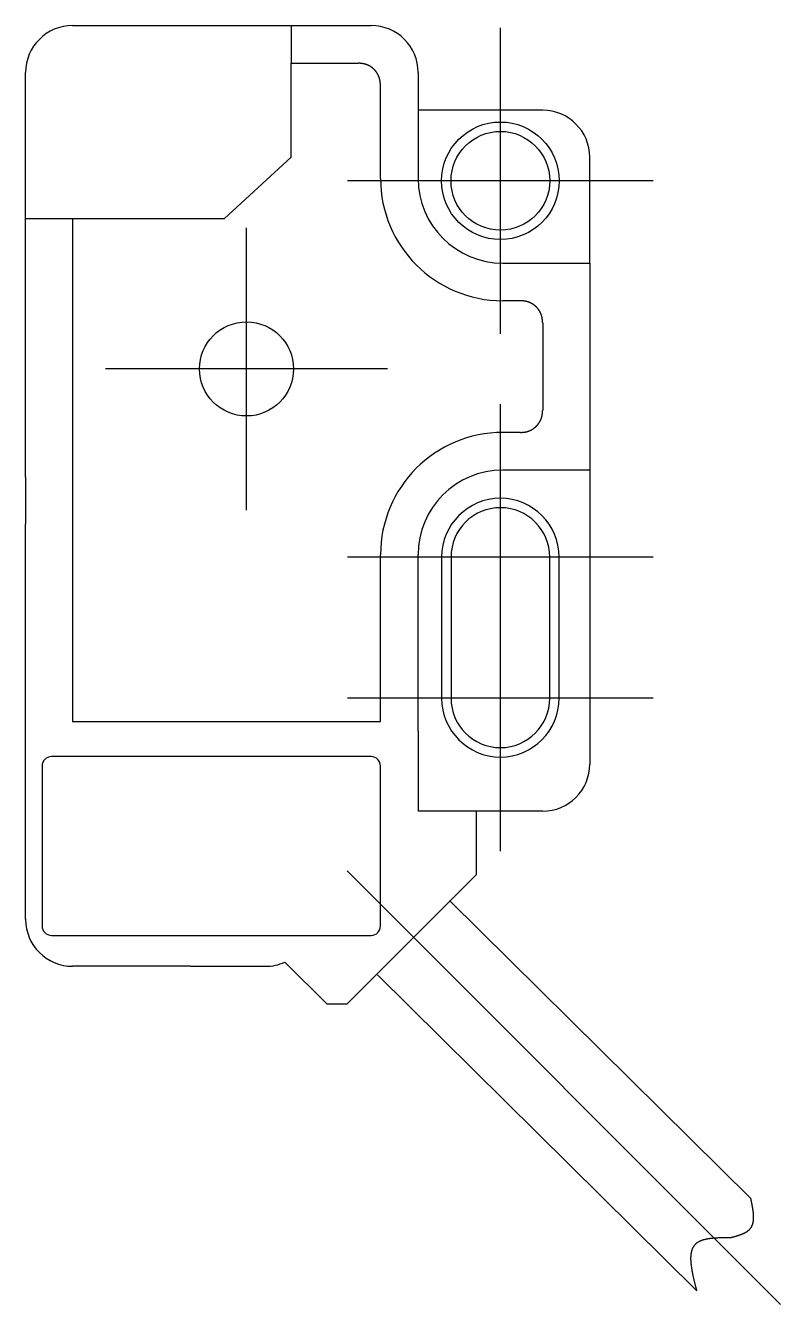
# Model space of a CAD drawing. Extents: x -60 to 109, y -90 to 2.
# Drawn here: x 92.93 to 108.99, y -27.19 to 0 of the extents above; entities that cross this region are included whole.
import ezdxf

# ---------------------------------------------------------------- set-up
doc = ezdxf.new("R2010")
doc.units = 0
doc.linetypes.add('CENTER', pattern=[50.8, 31.75, -6.35, 6.35, -6.35])
doc.layers.get('0').update_dxf_attribs({"linetype": 'CONTINUOUS'})
doc.layers.add('CENTER', color=1, linetype='CONTINUOUS')

msp = doc.modelspace()

# ---------------------------------------------------------------- linework, layer by layer
at = {"color": 7, "linetype": 'CONTINUOUS'}
for p, q in [((93.934, 0), (98.584, 0)), ((98.584, 0), (100.284, 0)), ((98.584, 0), (98.584, -0.2)), ((98.584, -0.2), (98.584, -0.8)), ((98.584, -0.8), (100.015, -0.8)), ((98.584, -2.799), (98.584, -0.8)), ((92.934, -4.1), (92.934, -1)), ((101.284, -1), (101.284, -1.5)), ((100.484, -3.25), (100.484, -1.268)), ((101.284, -1.5), (101.284, -3.25)), ((103.934, -1.8), (101.284, -1.8)), ((97.163, -4.1), (98.584, -2.799)), ((104.934, -5.05), (104.934, -2.8)), ((92.934, -9.598), (92.934, -4.1)), ((92.934, -4.1), (93.134, -4.1)), ((93.134, -4.1), (93.934, -4.1)), ((93.934, -4.1), (97.163, -4.1)), ((93.934, -4.1), (93.934, -14.798)), ((103.084, -5.05), (104.934, -5.05)), ((104.934, -5.05), (104.934, -9.45)), ((103.465, -5.85), (103.084, -5.85)), ((103.934, -6.318), (103.934, -8.182)), ((103.465, -8.65), (103.084, -8.65)), ((104.934, -9.45), (103.084, -9.45)), ((104.934, -9.45), (104.934, -15.702)), ((92.934, -9.598), (92.934, -10.598)), ((92.934, -19), (92.934, -10.598)), ((100.484, -14.798), (100.484, -11.25)), ((101.284, -11.348), (101.284, -11.25)), ((101.284, -14.998), (101.284, -11.348)), ((101.784, -11.3), (101.784, -14.3)), ((101.984, -11.3), (101.984, -14.3)), ((104.084, -14.3), (104.084, -11.3)), ((104.284, -14.3), (104.284, -11.3)), ((93.934, -14.798), (100.484, -14.798)), ((101.284, -14.998), (101.284, -16.702)), ((93.284, -15.742), (93.284, -19.142)), ((100.284, -15.542), (93.484, -15.542)), ((100.484, -19.142), (100.484, -15.742)), ((102.527, -16.702), (101.284, -16.702)), ((103.934, -16.702), (102.527, -16.702)), ((102.527, -18.049), (102.527, -16.702)), ((99.776, -20.8), (102.527, -18.049)), ((99.84, -20.736), (102.527, -18.049)), ((101.95, -18.603), (108.363, -24.937)), ((93.484, -19.342), (100.284, -19.342)), ((96.434, -20), (93.934, -20)), ((96.434, -20), (98.041, -20)), ((98.451, -19.912), (99.339, -20.8)), ((100.418, -20.182), (107.214, -26.9)), ((99.339, -20.8), (99.776, -20.8))]:
    msp.add_line(p, q, dxfattribs=at)
at = {"color": 7}
for points in [[(100.484, -1.268, 0), (100.483, -1.266, 0), (100.483, -1.263, 0), (100.483, -1.26, 0), (100.483, -1.258, 0), (100.483, -1.255, 0), (100.482, -1.253, 0), (100.482, -1.25, 0), (100.482, -1.248, 0), (100.482, -1.245, 0), (100.482, -1.242, 0), (100.482, -1.24, 0), (100.481, -1.237, 0), (100.481, -1.235, 0), (100.481, -1.232, 0), (100.481, -1.23, 0), (100.48, -1.227, 0), (100.48, -1.224, 0), (100.48, -1.222, 0), (100.48, -1.219, 0), (100.48, -1.217, 0), (100.479, -1.214, 0), (100.479, -1.212, 0), (100.479, -1.209, 0), (100.478, -1.206, 0), (100.478, -1.204, 0), (100.478, -1.201, 0), (100.478, -1.199, 0), (100.477, -1.196, 0), (100.477, -1.194, 0), (100.477, -1.191, 0), (100.476, -1.189, 0), (100.476, -1.186, 0), (100.476, -1.184, 0), (100.475, -1.181, 0), (100.475, -1.178, 0), (100.474, -1.176, 0), (100.474, -1.173, 0), (100.474, -1.171, 0), (100.473, -1.168, 0), (100.473, -1.166, 0), (100.472, -1.163, 0), (100.472, -1.161, 0), (100.471, -1.158, 0), (100.471, -1.156, 0), (100.47, -1.153, 0), (100.47, -1.151, 0), (100.469, -1.148, 0), (100.469, -1.146, 0), (100.468, -1.143, 0), (100.467, -1.141, 0), (100.467, -1.138, 0), (100.466, -1.136, 0), (100.466, -1.133, 0), (100.465, -1.131, 0), (100.464, -1.128, 0), (100.463, -1.126, 0), (100.463, -1.123, 0), (100.462, -1.121, 0), (100.461, -1.119, 0), (100.461, -1.116, 0), (100.46, -1.114, 0), (100.459, -1.111, 0), (100.458, -1.109, 0), (100.457, -1.106, 0), (100.456, -1.104, 0), (100.456, -1.101, 0), (100.455, -1.099, 0), (100.454, -1.097, 0), (100.453, -1.094, 0), (100.452, -1.092, 0), (100.451, -1.089, 0), (100.45, -1.087, 0), (100.449, -1.085, 0), (100.448, -1.082, 0), (100.447, -1.08, 0), (100.446, -1.077, 0), (100.445, -1.075, 0), (100.444, -1.073, 0), (100.443, -1.07, 0), (100.442, -1.068, 0), (100.441, -1.066, 0), (100.44, -1.063, 0), (100.439, -1.061, 0), (100.438, -1.059, 0), (100.437, -1.056, 0), (100.435, -1.054, 0), (100.434, -1.052, 0), (100.433, -1.049, 0), (100.432, -1.047, 0), (100.431, -1.045, 0), (100.43, -1.042, 0), (100.428, -1.04, 0), (100.427, -1.038, 0), (100.426, -1.036, 0), (100.425, -1.033, 0), (100.423, -1.031, 0), (100.422, -1.029, 0), (100.421, -1.027, 0), (100.419, -1.024, 0), (100.418, -1.022, 0), (100.417, -1.02, 0), (100.415, -1.018, 0), (100.414, -1.016, 0), (100.413, -1.013, 0), (100.411, -1.011, 0), (100.41, -1.009, 0), (100.409, -1.007, 0), (100.407, -1.005, 0), (100.406, -1.003, 0), (100.404, -1, 0), (100.403, -0.998, 0), (100.401, -0.996, 0), (100.4, -0.994, 0), (100.399, -0.992, 0), (100.397, -0.99, 0), (100.396, -0.988, 0), (100.394, -0.986, 0), (100.392, -0.984, 0), (100.391, -0.981, 0), (100.389, -0.979, 0), (100.388, -0.977, 0), (100.386, -0.975, 0), (100.385, -0.973, 0), (100.383, -0.971, 0), (100.381, -0.969, 0), (100.38, -0.967, 0), (100.378, -0.965, 0), (100.377, -0.963, 0), (100.375, -0.961, 0), (100.373, -0.959, 0), (100.372, -0.957, 0), (100.37, -0.955, 0), (100.368, -0.953, 0), (100.367, -0.952, 0), (100.365, -0.95, 0), (100.363, -0.948, 0), (100.361, -0.946, 0), (100.36, -0.944, 0), (100.358, -0.942, 0), (100.356, -0.94, 0), (100.354, -0.938, 0), (100.352, -0.937, 0), (100.351, -0.935, 0), (100.349, -0.933, 0), (100.347, -0.931, 0), (100.345, -0.929, 0), (100.343, -0.928, 0), (100.341, -0.926, 0), (100.34, -0.924, 0), (100.338, -0.922, 0), (100.336, -0.92, 0), (100.334, -0.919, 0), (100.332, -0.917, 0), (100.33, -0.915, 0), (100.328, -0.914, 0), (100.326, -0.912, 0), (100.324, -0.91, 0), (100.322, -0.909, 0), (100.32, -0.907, 0), (100.318, -0.905, 0), (100.316, -0.904, 0), (100.314, -0.902, 0), (100.312, -0.9, 0), (100.31, -0.899, 0), (100.308, -0.897, 0), (100.306, -0.896, 0), (100.304, -0.894, 0), (100.302, -0.893, 0), (100.3, -0.891, 0), (100.298, -0.89, 0), (100.296, -0.888, 0), (100.294, -0.887, 0), (100.292, -0.885, 0), (100.29, -0.884, 0), (100.287, -0.882, 0), (100.285, -0.881, 0), (100.283, -0.879, 0), (100.281, -0.878, 0), (100.279, -0.876, 0), (100.277, -0.875, 0), (100.275, -0.874, 0), (100.272, -0.872, 0), (100.27, -0.871, 0), (100.268, -0.869, 0), (100.266, -0.868, 0), (100.264, -0.867, 0), (100.261, -0.865, 0), (100.259, -0.864, 0), (100.257, -0.863, 0), (100.255, -0.861, 0), (100.252, -0.86, 0), (100.25, -0.859, 0), (100.248, -0.858, 0), (100.246, -0.856, 0), (100.243, -0.855, 0), (100.241, -0.854, 0), (100.239, -0.853, 0), (100.237, -0.852, 0), (100.234, -0.85, 0), (100.232, -0.849, 0), (100.23, -0.848, 0), (100.227, -0.847, 0), (100.225, -0.846, 0), (100.223, -0.845, 0), (100.22, -0.844, 0), (100.218, -0.843, 0), (100.216, -0.841, 0), (100.213, -0.84, 0), (100.211, -0.839, 0), (100.209, -0.838, 0), (100.206, -0.837, 0), (100.204, -0.836, 0), (100.201, -0.835, 0), (100.199, -0.834, 0), (100.197, -0.833, 0), (100.194, -0.832, 0), (100.192, -0.832, 0), (100.189, -0.831, 0), (100.187, -0.83, 0), (100.185, -0.829, 0), (100.182, -0.828, 0), (100.18, -0.827, 0), (100.177, -0.826, 0), (100.175, -0.825, 0), (100.172, -0.825, 0), (100.17, -0.824, 0), (100.168, -0.823, 0), (100.165, -0.822, 0), (100.163, -0.822, 0), (100.16, -0.821, 0), (100.158, -0.82, 0), (100.155, -0.819, 0), (100.153, -0.819, 0), (100.15, -0.818, 0), (100.148, -0.817, 0), (100.145, -0.817, 0), (100.143, -0.816, 0), (100.14, -0.816, 0), (100.138, -0.815, 0), (100.135, -0.814, 0), (100.133, -0.814, 0), (100.13, -0.813, 0), (100.128, -0.813, 0), (100.125, -0.812, 0), (100.123, -0.812, 0), (100.12, -0.811, 0), (100.118, -0.811, 0), (100.115, -0.81, 0), (100.113, -0.81, 0), (100.11, -0.81, 0), (100.108, -0.809, 0), (100.105, -0.809, 0), (100.103, -0.808, 0), (100.1, -0.808, 0), (100.097, -0.808, 0), (100.095, -0.807, 0), (100.092, -0.807, 0), (100.09, -0.807, 0), (100.087, -0.806, 0), (100.085, -0.806, 0), (100.082, -0.806, 0), (100.08, -0.805, 0), (100.077, -0.805, 0), (100.075, -0.805, 0), (100.072, -0.805, 0), (100.069, -0.804, 0), (100.067, -0.804, 0), (100.064, -0.804, 0), (100.062, -0.804, 0), (100.059, -0.803, 0), (100.057, -0.803, 0), (100.054, -0.803, 0), (100.051, -0.803, 0), (100.049, -0.802, 0), (100.046, -0.802, 0), (100.044, -0.802, 0), (100.041, -0.802, 0), (100.039, -0.802, 0), (100.036, -0.801, 0), (100.033, -0.801, 0), (100.031, -0.801, 0), (100.028, -0.801, 0), (100.026, -0.801, 0), (100.023, -0.801, 0), (100.021, -0.8, 0), (100.018, -0.8, 0), (100.015, -0.8, 0)], [(103.934, -6.318, 0), (103.933, -6.316, 0), (103.933, -6.313, 0), (103.933, -6.31, 0), (103.933, -6.308, 0), (103.933, -6.305, 0), (103.932, -6.303, 0), (103.932, -6.3, 0), (103.932, -6.298, 0), (103.932, -6.295, 0), (103.932, -6.292, 0), (103.932, -6.29, 0), (103.931, -6.287, 0), (103.931, -6.285, 0), (103.931, -6.282, 0), (103.931, -6.28, 0), (103.93, -6.277, 0), (103.93, -6.274, 0), (103.93, -6.272, 0), (103.93, -6.269, 0), (103.93, -6.267, 0), (103.929, -6.264, 0), (103.929, -6.262, 0), (103.929, -6.259, 0), (103.928, -6.256, 0), (103.928, -6.254, 0), (103.928, -6.251, 0), (103.928, -6.249, 0), (103.927, -6.246, 0), (103.927, -6.244, 0), (103.927, -6.241, 0), (103.926, -6.239, 0), (103.926, -6.236, 0), (103.926, -6.234, 0), (103.925, -6.231, 0), (103.925, -6.228, 0), (103.924, -6.226, 0), (103.924, -6.223, 0), (103.924, -6.221, 0), (103.923, -6.218, 0), (103.923, -6.216, 0), (103.922, -6.213, 0), (103.922, -6.211, 0), (103.921, -6.208, 0), (103.921, -6.206, 0), (103.92, -6.203, 0), (103.92, -6.201, 0), (103.919, -6.198, 0), (103.919, -6.196, 0), (103.918, -6.193, 0), (103.917, -6.191, 0), (103.917, -6.188, 0), (103.916, -6.186, 0), (103.916, -6.183, 0), (103.915, -6.181, 0), (103.914, -6.178, 0), (103.913, -6.176, 0), (103.913, -6.173, 0), (103.912, -6.171, 0), (103.911, -6.168, 0), (103.911, -6.166, 0), (103.91, -6.164, 0), (103.909, -6.161, 0), (103.908, -6.159, 0), (103.907, -6.156, 0), (103.906, -6.154, 0), (103.906, -6.151, 0), (103.905, -6.149, 0), (103.904, -6.147, 0), (103.903, -6.144, 0), (103.902, -6.142, 0), (103.901, -6.139, 0), (103.9, -6.137, 0), (103.899, -6.135, 0), (103.898, -6.132, 0), (103.897, -6.13, 0), (103.896, -6.127, 0), (103.895, -6.125, 0), (103.894, -6.123, 0), (103.893, -6.12, 0), (103.892, -6.118, 0), (103.891, -6.116, 0), (103.89, -6.113, 0), (103.889, -6.111, 0), (103.888, -6.109, 0), (103.887, -6.106, 0), (103.885, -6.104, 0), (103.884, -6.102, 0), (103.883, -6.099, 0), (103.882, -6.097, 0), (103.881, -6.095, 0), (103.88, -6.092, 0), (103.878, -6.09, 0), (103.877, -6.088, 0), (103.876, -6.086, 0), (103.875, -6.083, 0), (103.873, -6.081, 0), (103.872, -6.079, 0), (103.871, -6.077, 0), (103.869, -6.074, 0), (103.868, -6.072, 0), (103.867, -6.07, 0), (103.865, -6.068, 0), (103.864, -6.066, 0), (103.863, -6.063, 0), (103.861, -6.061, 0), (103.86, -6.059, 0), (103.859, -6.057, 0), (103.857, -6.055, 0), (103.856, -6.053, 0), (103.854, -6.05, 0), (103.853, -6.048, 0), (103.851, -6.046, 0), (103.85, -6.044, 0), (103.849, -6.042, 0), (103.847, -6.04, 0), (103.846, -6.038, 0), (103.844, -6.036, 0), (103.842, -6.034, 0), (103.841, -6.031, 0), (103.839, -6.029, 0), (103.838, -6.027, 0), (103.836, -6.025, 0), (103.835, -6.023, 0), (103.833, -6.021, 0), (103.831, -6.019, 0), (103.83, -6.017, 0), (103.828, -6.015, 0), (103.827, -6.013, 0), (103.825, -6.011, 0), (103.823, -6.009, 0), (103.822, -6.007, 0), (103.82, -6.005, 0), (103.818, -6.003, 0), (103.817, -6.002, 0), (103.815, -6, 0), (103.813, -5.998, 0), (103.811, -5.996, 0), (103.81, -5.994, 0), (103.808, -5.992, 0), (103.806, -5.99, 0), (103.804, -5.988, 0), (103.802, -5.987, 0), (103.801, -5.985, 0), (103.799, -5.983, 0), (103.797, -5.981, 0), (103.795, -5.979, 0), (103.793, -5.978, 0), (103.791, -5.976, 0), (103.79, -5.974, 0), (103.788, -5.972, 0), (103.786, -5.97, 0), (103.784, -5.969, 0), (103.782, -5.967, 0), (103.78, -5.965, 0), (103.778, -5.964, 0), (103.776, -5.962, 0), (103.774, -5.96, 0), (103.772, -5.959, 0), (103.77, -5.957, 0), (103.768, -5.955, 0), (103.766, -5.954, 0), (103.764, -5.952, 0), (103.762, -5.95, 0), (103.76, -5.949, 0), (103.758, -5.947, 0), (103.756, -5.946, 0), (103.754, -5.944, 0), (103.752, -5.943, 0), (103.75, -5.941, 0), (103.748, -5.94, 0), (103.746, -5.938, 0), (103.744, -5.937, 0), (103.742, -5.935, 0), (103.74, -5.934, 0), (103.737, -5.932, 0), (103.735, -5.931, 0), (103.733, -5.929, 0), (103.731, -5.928, 0), (103.729, -5.926, 0), (103.727, -5.925, 0), (103.725, -5.924, 0), (103.722, -5.922, 0), (103.72, -5.921, 0), (103.718, -5.919, 0), (103.716, -5.918, 0), (103.714, -5.917, 0), (103.711, -5.915, 0), (103.709, -5.914, 0), (103.707, -5.913, 0), (103.705, -5.911, 0), (103.702, -5.91, 0), (103.7, -5.909, 0), (103.698, -5.908, 0), (103.696, -5.906, 0), (103.693, -5.905, 0), (103.691, -5.904, 0), (103.689, -5.903, 0), (103.687, -5.902, 0), (103.684, -5.9, 0), (103.682, -5.899, 0), (103.68, -5.898, 0), (103.677, -5.897, 0), (103.675, -5.896, 0), (103.673, -5.895, 0), (103.67, -5.894, 0), (103.668, -5.893, 0), (103.666, -5.891, 0), (103.663, -5.89, 0), (103.661, -5.889, 0), (103.659, -5.888, 0), (103.656, -5.887, 0), (103.654, -5.886, 0), (103.651, -5.885, 0), (103.649, -5.884, 0), (103.647, -5.883, 0), (103.644, -5.882, 0), (103.642, -5.882, 0), (103.639, -5.881, 0), (103.637, -5.88, 0), (103.635, -5.879, 0), (103.632, -5.878, 0), (103.63, -5.877, 0), (103.627, -5.876, 0), (103.625, -5.875, 0), (103.622, -5.875, 0), (103.62, -5.874, 0), (103.618, -5.873, 0), (103.615, -5.872, 0), (103.613, -5.872, 0), (103.61, -5.871, 0), (103.608, -5.87, 0), (103.605, -5.869, 0), (103.603, -5.869, 0), (103.6, -5.868, 0), (103.598, -5.867, 0), (103.595, -5.867, 0), (103.593, -5.866, 0), (103.59, -5.866, 0), (103.588, -5.865, 0), (103.585, -5.864, 0), (103.583, -5.864, 0), (103.58, -5.863, 0), (103.578, -5.863, 0), (103.575, -5.862, 0), (103.573, -5.862, 0), (103.57, -5.861, 0), (103.568, -5.861, 0), (103.565, -5.86, 0), (103.563, -5.86, 0), (103.56, -5.86, 0), (103.558, -5.859, 0), (103.555, -5.859, 0), (103.553, -5.858, 0), (103.55, -5.858, 0), (103.547, -5.858, 0), (103.545, -5.857, 0), (103.542, -5.857, 0), (103.54, -5.857, 0), (103.537, -5.856, 0), (103.535, -5.856, 0), (103.532, -5.856, 0), (103.53, -5.855, 0), (103.527, -5.855, 0), (103.525, -5.855, 0), (103.522, -5.855, 0), (103.519, -5.854, 0), (103.517, -5.854, 0), (103.514, -5.854, 0), (103.512, -5.854, 0), (103.509, -5.853, 0), (103.507, -5.853, 0), (103.504, -5.853, 0), (103.501, -5.853, 0), (103.499, -5.852, 0), (103.496, -5.852, 0), (103.494, -5.852, 0), (103.491, -5.852, 0), (103.489, -5.852, 0), (103.486, -5.851, 0), (103.483, -5.851, 0), (103.481, -5.851, 0), (103.478, -5.851, 0), (103.476, -5.851, 0), (103.473, -5.851, 0), (103.471, -5.85, 0), (103.468, -5.85, 0), (103.465, -5.85, 0)], [(103.465, -8.65, 0), (103.468, -8.65, 0), (103.471, -8.65, 0), (103.473, -8.649, 0), (103.476, -8.649, 0), (103.478, -8.649, 0), (103.481, -8.649, 0), (103.483, -8.649, 0), (103.486, -8.649, 0), (103.489, -8.648, 0), (103.491, -8.648, 0), (103.494, -8.648, 0), (103.496, -8.648, 0), (103.499, -8.648, 0), (103.501, -8.647, 0), (103.504, -8.647, 0), (103.507, -8.647, 0), (103.509, -8.647, 0), (103.512, -8.646, 0), (103.514, -8.646, 0), (103.517, -8.646, 0), (103.519, -8.646, 0), (103.522, -8.645, 0), (103.525, -8.645, 0), (103.527, -8.645, 0), (103.53, -8.645, 0), (103.532, -8.644, 0), (103.535, -8.644, 0), (103.537, -8.644, 0), (103.54, -8.643, 0), (103.542, -8.643, 0), (103.545, -8.643, 0), (103.547, -8.642, 0), (103.55, -8.642, 0), (103.553, -8.642, 0), (103.555, -8.641, 0), (103.558, -8.641, 0), (103.56, -8.64, 0), (103.563, -8.64, 0), (103.565, -8.64, 0), (103.568, -8.639, 0), (103.57, -8.639, 0), (103.573, -8.638, 0), (103.575, -8.638, 0), (103.578, -8.637, 0), (103.58, -8.637, 0), (103.583, -8.636, 0), (103.585, -8.636, 0), (103.588, -8.635, 0), (103.59, -8.634, 0), (103.593, -8.634, 0), (103.595, -8.633, 0), (103.598, -8.633, 0), (103.6, -8.632, 0), (103.603, -8.631, 0), (103.605, -8.631, 0), (103.608, -8.63, 0), (103.61, -8.629, 0), (103.613, -8.628, 0), (103.615, -8.628, 0), (103.618, -8.627, 0), (103.62, -8.626, 0), (103.622, -8.625, 0), (103.625, -8.625, 0), (103.627, -8.624, 0), (103.63, -8.623, 0), (103.632, -8.622, 0), (103.635, -8.621, 0), (103.637, -8.62, 0), (103.639, -8.619, 0), (103.642, -8.618, 0), (103.644, -8.618, 0), (103.647, -8.617, 0), (103.649, -8.616, 0), (103.651, -8.615, 0), (103.654, -8.614, 0), (103.656, -8.613, 0), (103.659, -8.612, 0), (103.661, -8.611, 0), (103.663, -8.61, 0), (103.666, -8.609, 0), (103.668, -8.607, 0), (103.67, -8.606, 0), (103.673, -8.605, 0), (103.675, -8.604, 0), (103.677, -8.603, 0), (103.68, -8.602, 0), (103.682, -8.601, 0), (103.684, -8.6, 0), (103.687, -8.598, 0), (103.689, -8.597, 0), (103.691, -8.596, 0), (103.693, -8.595, 0), (103.696, -8.594, 0), (103.698, -8.592, 0), (103.7, -8.591, 0), (103.702, -8.59, 0), (103.705, -8.589, 0), (103.707, -8.587, 0), (103.709, -8.586, 0), (103.711, -8.585, 0), (103.714, -8.583, 0), (103.716, -8.582, 0), (103.718, -8.581, 0), (103.72, -8.579, 0), (103.722, -8.578, 0), (103.725, -8.576, 0), (103.727, -8.575, 0), (103.729, -8.574, 0), (103.731, -8.572, 0), (103.733, -8.571, 0), (103.735, -8.569, 0), (103.737, -8.568, 0), (103.74, -8.566, 0), (103.742, -8.565, 0), (103.744, -8.563, 0), (103.746, -8.562, 0), (103.748, -8.56, 0), (103.75, -8.559, 0), (103.752, -8.557, 0), (103.754, -8.556, 0), (103.756, -8.554, 0), (103.758, -8.553, 0), (103.76, -8.551, 0), (103.762, -8.55, 0), (103.764, -8.548, 0), (103.766, -8.546, 0), (103.768, -8.545, 0), (103.77, -8.543, 0), (103.772, -8.541, 0), (103.774, -8.54, 0), (103.776, -8.538, 0), (103.778, -8.536, 0), (103.78, -8.535, 0), (103.782, -8.533, 0), (103.784, -8.531, 0), (103.786, -8.53, 0), (103.788, -8.528, 0), (103.79, -8.526, 0), (103.791, -8.524, 0), (103.793, -8.522, 0), (103.795, -8.521, 0), (103.797, -8.519, 0), (103.799, -8.517, 0), (103.801, -8.515, 0), (103.802, -8.513, 0), (103.804, -8.512, 0), (103.806, -8.51, 0), (103.808, -8.508, 0), (103.81, -8.506, 0), (103.811, -8.504, 0), (103.813, -8.502, 0), (103.815, -8.5, 0), (103.817, -8.498, 0), (103.818, -8.497, 0), (103.82, -8.495, 0), (103.822, -8.493, 0), (103.823, -8.491, 0), (103.825, -8.489, 0), (103.827, -8.487, 0), (103.828, -8.485, 0), (103.83, -8.483, 0), (103.831, -8.481, 0), (103.833, -8.479, 0), (103.835, -8.477, 0), (103.836, -8.475, 0), (103.838, -8.473, 0), (103.839, -8.471, 0), (103.841, -8.469, 0), (103.842, -8.466, 0), (103.844, -8.464, 0), (103.846, -8.462, 0), (103.847, -8.46, 0), (103.849, -8.458, 0), (103.85, -8.456, 0), (103.851, -8.454, 0), (103.853, -8.452, 0), (103.854, -8.45, 0), (103.856, -8.447, 0), (103.857, -8.445, 0), (103.859, -8.443, 0), (103.86, -8.441, 0), (103.861, -8.439, 0), (103.863, -8.437, 0), (103.864, -8.434, 0), (103.865, -8.432, 0), (103.867, -8.43, 0), (103.868, -8.428, 0), (103.869, -8.426, 0), (103.871, -8.423, 0), (103.872, -8.421, 0), (103.873, -8.419, 0), (103.875, -8.417, 0), (103.876, -8.414, 0), (103.877, -8.412, 0), (103.878, -8.41, 0), (103.88, -8.408, 0), (103.881, -8.405, 0), (103.882, -8.403, 0), (103.883, -8.401, 0), (103.884, -8.398, 0), (103.885, -8.396, 0), (103.887, -8.394, 0), (103.888, -8.391, 0), (103.889, -8.389, 0), (103.89, -8.387, 0), (103.891, -8.384, 0), (103.892, -8.382, 0), (103.893, -8.38, 0), (103.894, -8.377, 0), (103.895, -8.375, 0), (103.896, -8.373, 0), (103.897, -8.37, 0), (103.898, -8.368, 0), (103.899, -8.365, 0), (103.9, -8.363, 0), (103.901, -8.361, 0), (103.902, -8.358, 0), (103.903, -8.356, 0), (103.904, -8.353, 0), (103.905, -8.351, 0), (103.906, -8.349, 0), (103.906, -8.346, 0), (103.907, -8.344, 0), (103.908, -8.341, 0), (103.909, -8.339, 0), (103.91, -8.336, 0), (103.911, -8.334, 0), (103.911, -8.332, 0), (103.912, -8.329, 0), (103.913, -8.327, 0), (103.913, -8.324, 0), (103.914, -8.322, 0), (103.915, -8.319, 0), (103.916, -8.317, 0), (103.916, -8.314, 0), (103.917, -8.312, 0), (103.917, -8.309, 0), (103.918, -8.307, 0), (103.919, -8.304, 0), (103.919, -8.302, 0), (103.92, -8.299, 0), (103.92, -8.297, 0), (103.921, -8.294, 0), (103.921, -8.292, 0), (103.922, -8.289, 0), (103.922, -8.287, 0), (103.923, -8.284, 0), (103.923, -8.282, 0), (103.924, -8.279, 0), (103.924, -8.277, 0), (103.924, -8.274, 0), (103.925, -8.272, 0), (103.925, -8.269, 0), (103.926, -8.266, 0), (103.926, -8.264, 0), (103.926, -8.261, 0), (103.927, -8.259, 0), (103.927, -8.256, 0), (103.927, -8.254, 0), (103.928, -8.251, 0), (103.928, -8.249, 0), (103.928, -8.246, 0), (103.928, -8.244, 0), (103.929, -8.241, 0), (103.929, -8.238, 0), (103.929, -8.236, 0), (103.93, -8.233, 0), (103.93, -8.231, 0), (103.93, -8.228, 0), (103.93, -8.226, 0), (103.93, -8.223, 0), (103.931, -8.22, 0), (103.931, -8.218, 0), (103.931, -8.215, 0), (103.931, -8.213, 0), (103.932, -8.21, 0), (103.932, -8.208, 0), (103.932, -8.205, 0), (103.932, -8.202, 0), (103.932, -8.2, 0), (103.932, -8.197, 0), (103.933, -8.195, 0), (103.933, -8.192, 0), (103.933, -8.19, 0), (103.933, -8.187, 0), (103.933, -8.184, 0), (103.934, -8.182, 0)]]:
    msp.add_polyline3d(points, dxfattribs=at)
at = {"color": 3}
for points in [[(107.944, -25.764, 0), (107.951, -25.762, 0), (107.959, -25.76, 0), (107.966, -25.758, 0), (107.974, -25.756, 0), (107.981, -25.754, 0), (107.988, -25.752, 0), (107.996, -25.75, 0), (108.003, -25.748, 0), (108.011, -25.746, 0), (108.018, -25.744, 0), (108.026, -25.741, 0), (108.033, -25.739, 0), (108.04, -25.737, 0), (108.048, -25.735, 0), (108.055, -25.733, 0), (108.062, -25.731, 0), (108.069, -25.729, 0), (108.076, -25.726, 0), (108.084, -25.724, 0), (108.091, -25.722, 0), (108.098, -25.72, 0), (108.105, -25.717, 0), (108.112, -25.715, 0), (108.119, -25.712, 0), (108.126, -25.71, 0), (108.133, -25.708, 0), (108.14, -25.705, 0), (108.146, -25.703, 0), (108.153, -25.7, 0), (108.16, -25.698, 0), (108.167, -25.695, 0), (108.173, -25.692, 0), (108.18, -25.69, 0), (108.186, -25.687, 0), (108.193, -25.684, 0), (108.199, -25.682, 0), (108.205, -25.679, 0), (108.212, -25.676, 0), (108.218, -25.673, 0), (108.224, -25.67, 0), (108.23, -25.667, 0), (108.236, -25.664, 0), (108.242, -25.661, 0), (108.248, -25.658, 0), (108.253, -25.655, 0), (108.259, -25.652, 0), (108.265, -25.648, 0), (108.27, -25.645, 0), (108.275, -25.642, 0), (108.281, -25.638, 0), (108.286, -25.635, 0), (108.291, -25.631, 0), (108.296, -25.628, 0), (108.301, -25.624, 0), (108.306, -25.62, 0), (108.311, -25.616, 0), (108.315, -25.612, 0), (108.32, -25.608, 0), (108.324, -25.605, 0), (108.329, -25.6, 0), (108.333, -25.596, 0), (108.337, -25.592, 0), (108.341, -25.588, 0), (108.345, -25.583, 0), (108.349, -25.579, 0), (108.353, -25.575, 0), (108.356, -25.57, 0), (108.36, -25.565, 0), (108.363, -25.561, 0), (108.367, -25.556, 0), (108.37, -25.551, 0), (108.373, -25.546, 0), (108.376, -25.541, 0), (108.378, -25.536, 0), (108.381, -25.531, 0), (108.384, -25.526, 0), (108.386, -25.52, 0), (108.389, -25.515, 0), (108.391, -25.51, 0), (108.393, -25.504, 0), (108.395, -25.499, 0), (108.397, -25.493, 0), (108.399, -25.487, 0), (108.401, -25.482, 0), (108.403, -25.476, 0), (108.405, -25.47, 0), (108.406, -25.464, 0), (108.408, -25.458, 0), (108.409, -25.452, 0), (108.41, -25.446, 0), (108.412, -25.44, 0), (108.413, -25.434, 0), (108.414, -25.427, 0), (108.415, -25.421, 0), (108.416, -25.415, 0), (108.416, -25.409, 0), (108.417, -25.402, 0), (108.418, -25.396, 0), (108.418, -25.389, 0), (108.419, -25.383, 0), (108.419, -25.376, 0), (108.42, -25.369, 0), (108.42, -25.362, 0), (108.42, -25.356, 0), (108.42, -25.349, 0), (108.42, -25.342, 0), (108.421, -25.335, 0), (108.42, -25.328, 0), (108.42, -25.321, 0), (108.42, -25.314, 0), (108.42, -25.307, 0), (108.42, -25.3, 0), (108.419, -25.293, 0), (108.419, -25.286, 0), (108.419, -25.278, 0), (108.418, -25.271, 0), (108.417, -25.264, 0), (108.417, -25.257, 0), (108.416, -25.249, 0), (108.415, -25.242, 0), (108.415, -25.234, 0), (108.414, -25.227, 0), (108.413, -25.22, 0), (108.412, -25.212, 0), (108.411, -25.204, 0), (108.41, -25.197, 0), (108.409, -25.189, 0), (108.408, -25.182, 0), (108.407, -25.174, 0), (108.406, -25.166, 0), (108.405, -25.159, 0), (108.404, -25.151, 0), (108.402, -25.143, 0), (108.401, -25.136, 0), (108.4, -25.128, 0), (108.398, -25.12, 0), (108.397, -25.112, 0), (108.396, -25.104, 0), (108.394, -25.097, 0), (108.393, -25.089, 0), (108.391, -25.081, 0), (108.39, -25.073, 0), (108.388, -25.065, 0), (108.387, -25.057, 0), (108.385, -25.049, 0), (108.384, -25.041, 0), (108.382, -25.033, 0), (108.381, -25.025, 0), (108.379, -25.017, 0), (108.377, -25.009, 0), (108.376, -25.002, 0), (108.374, -24.994, 0), (108.372, -24.985, 0), (108.371, -24.977, 0), (108.369, -24.97, 0), (108.368, -24.962, 0), (108.366, -24.953, 0), (108.364, -24.945, 0), (108.363, -24.938, 0)], [(107.214, -26.9, 0), (107.21, -26.886, 0), (107.207, -26.872, 0), (107.203, -26.859, 0), (107.2, -26.845, 0), (107.196, -26.831, 0), (107.193, -26.818, 0), (107.189, -26.804, 0), (107.186, -26.791, 0), (107.183, -26.777, 0), (107.179, -26.763, 0), (107.176, -26.75, 0), (107.172, -26.736, 0), (107.169, -26.723, 0), (107.166, -26.709, 0), (107.163, -26.696, 0), (107.159, -26.682, 0), (107.156, -26.669, 0), (107.153, -26.655, 0), (107.15, -26.642, 0), (107.147, -26.629, 0), (107.144, -26.615, 0), (107.141, -26.602, 0), (107.138, -26.589, 0), (107.135, -26.576, 0), (107.133, -26.563, 0), (107.13, -26.55, 0), (107.127, -26.537, 0), (107.125, -26.524, 0), (107.122, -26.511, 0), (107.12, -26.498, 0), (107.117, -26.485, 0), (107.115, -26.472, 0), (107.113, -26.46, 0), (107.111, -26.447, 0), (107.109, -26.434, 0), (107.107, -26.422, 0), (107.105, -26.41, 0), (107.103, -26.397, 0), (107.101, -26.385, 0), (107.1, -26.373, 0), (107.098, -26.361, 0), (107.097, -26.349, 0), (107.095, -26.337, 0), (107.094, -26.325, 0), (107.093, -26.313, 0), (107.092, -26.301, 0), (107.091, -26.29, 0), (107.09, -26.278, 0), (107.089, -26.267, 0), (107.089, -26.256, 0), (107.088, -26.244, 0), (107.088, -26.233, 0), (107.088, -26.222, 0), (107.088, -26.211, 0), (107.088, -26.2, 0), (107.088, -26.19, 0), (107.088, -26.179, 0), (107.089, -26.168, 0), (107.089, -26.158, 0), (107.09, -26.148, 0), (107.091, -26.138, 0), (107.092, -26.128, 0), (107.093, -26.118, 0), (107.094, -26.108, 0), (107.096, -26.098, 0), (107.097, -26.088, 0), (107.099, -26.079, 0), (107.101, -26.07, 0), (107.103, -26.061, 0), (107.105, -26.052, 0), (107.108, -26.043, 0), (107.11, -26.034, 0), (107.113, -26.025, 0), (107.116, -26.017, 0), (107.119, -26.008, 0), (107.122, -26, 0), (107.126, -25.992, 0), (107.129, -25.984, 0), (107.133, -25.976, 0), (107.137, -25.969, 0), (107.141, -25.961, 0), (107.146, -25.954, 0), (107.15, -25.947, 0), (107.155, -25.94, 0), (107.16, -25.933, 0), (107.165, -25.926, 0), (107.17, -25.92, 0), (107.176, -25.913, 0), (107.182, -25.907, 0), (107.188, -25.901, 0), (107.194, -25.895, 0), (107.2, -25.89, 0), (107.207, -25.884, 0), (107.214, -25.879, 0), (107.221, -25.874, 0), (107.228, -25.869, 0), (107.235, -25.864, 0), (107.243, -25.859, 0), (107.251, -25.854, 0), (107.259, -25.85, 0), (107.267, -25.846, 0), (107.275, -25.842, 0), (107.284, -25.838, 0), (107.292, -25.834, 0), (107.301, -25.83, 0), (107.31, -25.826, 0), (107.319, -25.823, 0), (107.329, -25.82, 0), (107.338, -25.817, 0), (107.348, -25.814, 0), (107.358, -25.811, 0), (107.368, -25.808, 0), (107.378, -25.805, 0), (107.388, -25.802, 0), (107.398, -25.8, 0), (107.409, -25.798, 0), (107.419, -25.795, 0), (107.43, -25.793, 0), (107.441, -25.791, 0), (107.452, -25.789, 0), (107.463, -25.787, 0), (107.474, -25.786, 0), (107.486, -25.784, 0), (107.497, -25.782, 0), (107.509, -25.781, 0), (107.52, -25.779, 0), (107.532, -25.778, 0), (107.544, -25.777, 0), (107.556, -25.776, 0), (107.568, -25.775, 0), (107.58, -25.774, 0), (107.592, -25.773, 0), (107.605, -25.772, 0), (107.617, -25.771, 0), (107.63, -25.77, 0), (107.642, -25.77, 0), (107.655, -25.769, 0), (107.667, -25.768, 0), (107.68, -25.768, 0), (107.693, -25.767, 0), (107.706, -25.767, 0), (107.719, -25.766, 0), (107.732, -25.766, 0), (107.745, -25.766, 0), (107.758, -25.765, 0), (107.771, -25.765, 0), (107.784, -25.765, 0), (107.797, -25.765, 0), (107.81, -25.765, 0), (107.824, -25.765, 0), (107.837, -25.765, 0), (107.85, -25.764, 0), (107.864, -25.764, 0), (107.877, -25.764, 0), (107.89, -25.764, 0), (107.904, -25.764, 0), (107.917, -25.764, 0), (107.93, -25.764, 0), (107.944, -25.764, 0)]]:
    msp.add_polyline3d(points, dxfattribs=at)
at = {"color": 7, "linetype": 'CONTINUOUS'}
for centre, radius in [((103.034, -3.3), 1.25), ((103.034, -3.3), 1.05), ((97.634, -7.3), 1)]:
    msp.add_circle(centre, radius, dxfattribs=at)
for centre, radius, start, end in [((93.934, -1), 1, 90, 180), ((93.934, -1), 1, 90, 180), ((100.284, -1), 1, 0, 90), ((103.934, -2.8), 1, 0, 90), ((103.084, -3.25), 2.6, 180, 270), ((103.084, -3.25), 1.8, 180, 270), ((103.084, -11.25), 2.6, 90, 180), ((103.084, -11.25), 1.8, 90, 180), ((103.034, -11.3), 1.25, 0, 180), ((103.034, -11.3), 1.05, 0, 180), ((103.034, -14.3), 1.25, 180, 0), ((103.034, -14.3), 1.05, 180, 0), ((93.484, -15.742), 0.2, 90, 180), ((100.284, -15.742), 0.2, 0, 90), ((103.934, -15.702), 1, 270, 0), ((93.934, -19), 1, 180, 270), ((93.484, -19.142), 0.2, 180, 270), ((100.284, -19.142), 0.2, 270, 360), ((98.041, -19), 1, 270, 294.1996)]:
    msp.add_arc(centre, radius, start, end, dxfattribs=at)
at = {"layer": 'CENTER', "color": 1, "linetype": 'CENTER'}
for p, q in [((103.034, -6.55), (103.034, -0.05)), ((106.284, -3.3), (99.784, -3.3)), ((97.634, -10.3), (97.634, -4.3)), ((100.634, -7.3), (94.634, -7.3)), ((103.034, -17.55), (103.034, -8.05)), ((106.284, -11.3), (99.784, -11.3)), ((106.284, -14.3), (99.784, -14.3)), ((108.991, -27.188), (99.776, -17.973))]:
    msp.add_line(p, q, dxfattribs=at)

doc.saveas('drawing.dxf')
